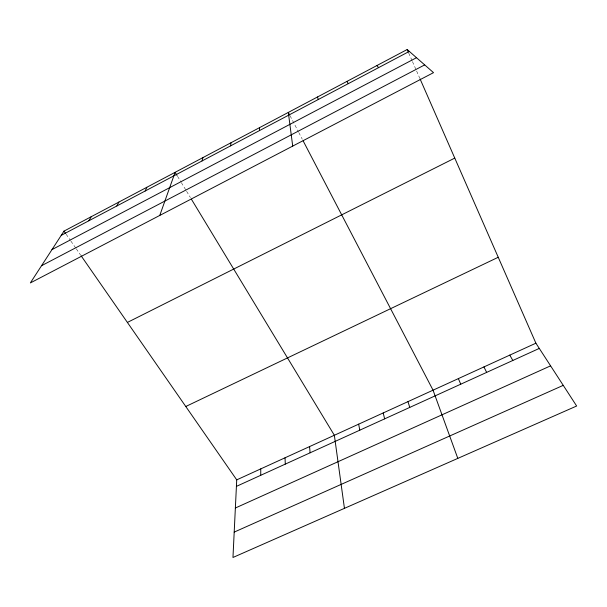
<?xml version="1.0" encoding="UTF-8"?>
<svg xmlns="http://www.w3.org/2000/svg" width="607" height="607" viewBox="0 0 607 607"><rect width="100%" height="100%" fill="white"/><g stroke="black" fill="none" stroke-linecap="round" stroke-linejoin="round"><path stroke-width="0.46" stroke-dasharray="3.04 2.28" d="M66.117 234.196L70.389 240.342M70.92 241.116L75.723 248.028M76.254 248.794L80.526 254.94M177.51 176.265L180.856 181.797M181.334 182.586L186.114 190.477M186.592 191.266L190.416 197.578M290.063 115.762L298.348 131.658M298.781 132.501L302.271 139.193M408.693 52.968L412.085 60.715M412.464 61.573L416.235 70.184M416.614 71.042L419.634 77.931"/><path stroke-width="0.91" d="M260.729 475.296L260.76 468.885M259.447 130.611L259.508 127.667M81.057 255.714L236.73 479.864L232.967 557.476L576.65 406.015L535.898 343.19L420.006 78.789M230.569 145.87L231.039 142.728M202.048 160.946L202.913 157.615M159.77 215.432L175.12 172.32L177.032 175.476M145.187 191L146.826 187.29M116.855 205.97L118.881 202.078M88.872 220.766L91.27 216.691M63.985 231.123L30.35 282.938L433.519 72.65L407.183 49.524L63.985 231.123L65.586 233.429M61.231 235.372L409.315 51.398M51.982 249.614L416.501 57.711M41.534 265.714L424.688 64.896M127.394 322.431L454.772 158.093M185.78 406.5L498.241 257.269M236.73 479.864L535.898 343.19M236.411 486.374L539.289 348.418M235.364 508.006L550.595 365.846M234.196 532.104L563.25 385.354M376.917 65.541L378.586 67.643M191.372 199.164L334.351 435.265L344.442 508.347M509.781 355.118L512.832 360.467M347.014 81.361L348.243 83.675M289.63 114.928L288.317 112.416L292.711 146.09M303.143 140.87L433.049 390.172L457.807 458.391M483.938 366.924L486.655 372.395M407.183 49.524L408.314 52.103M458.368 378.609L460.751 384.193M317.491 96.983L318.273 99.518M407.995 401.622L409.748 407.418M383.199 412.95L384.641 418.86M358.654 424.164L359.792 430.173M309.57 446.593L310.109 452.807M285.04 457.792L285.29 464.112"/></g></svg>
